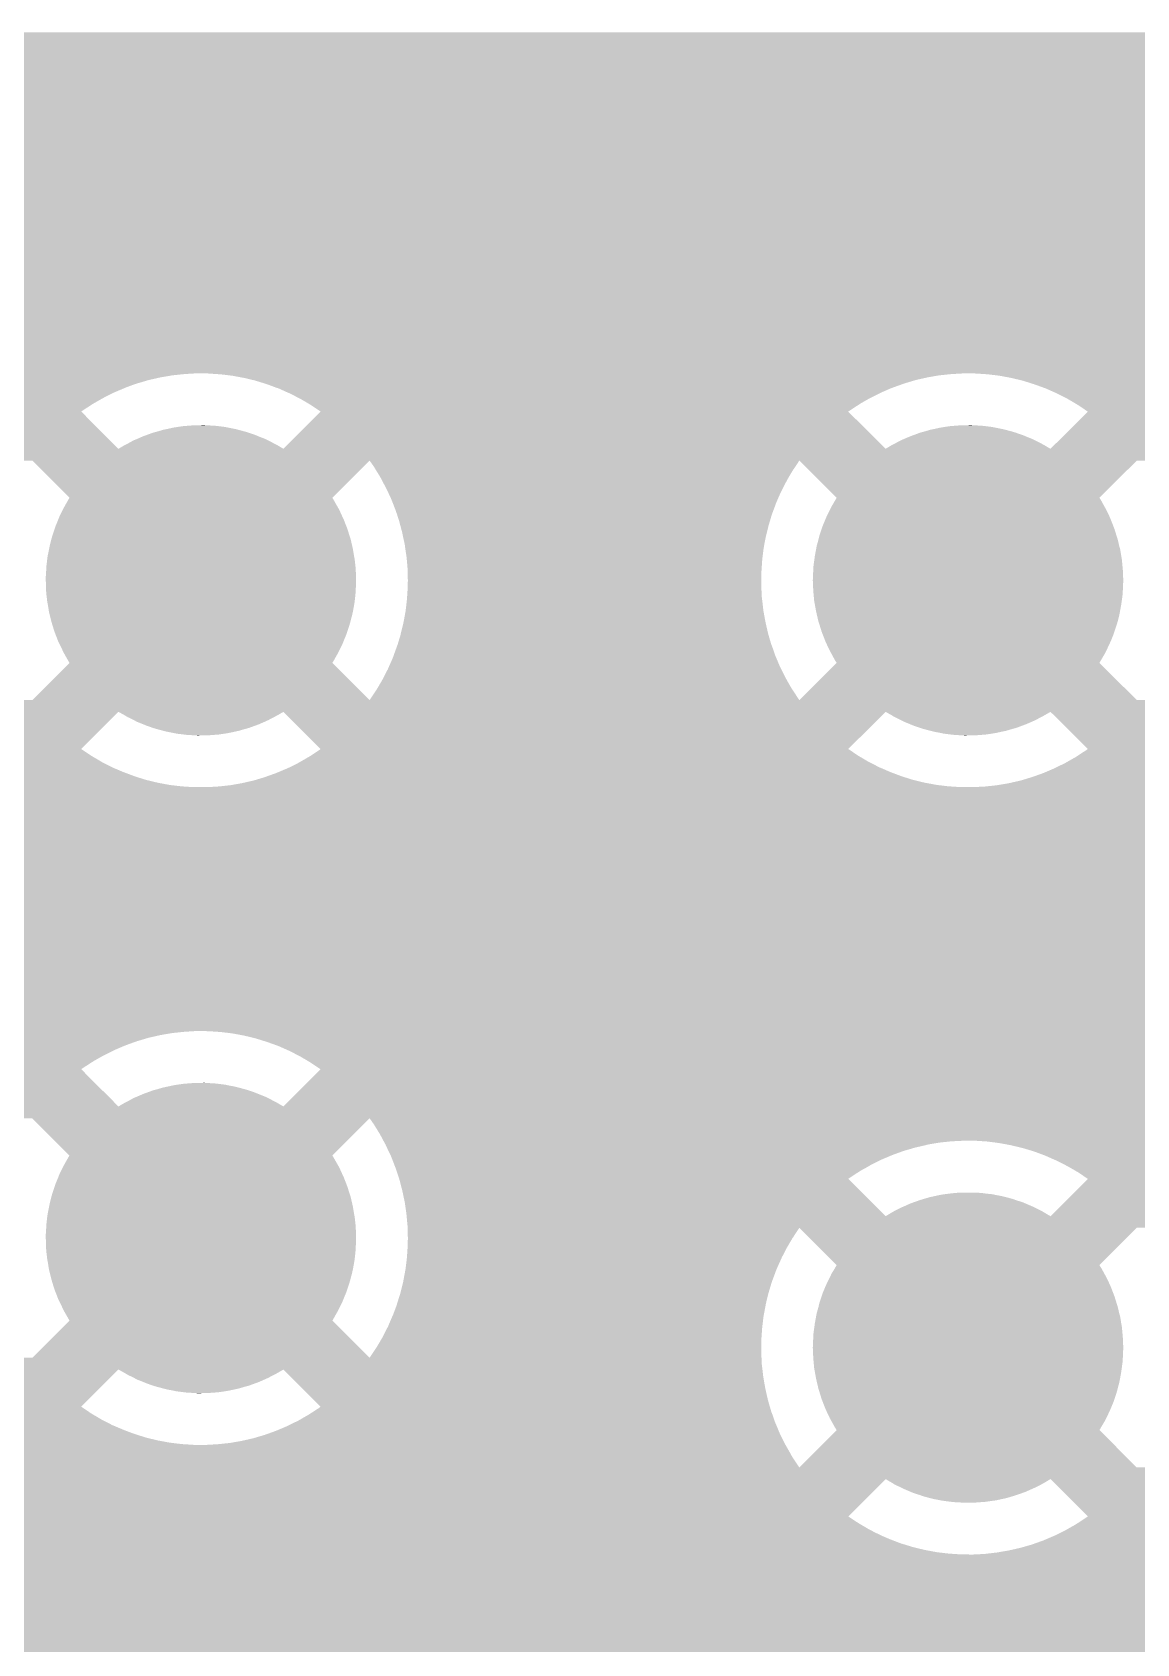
# Model space of a CAD drawing. Extents: x 295 to 953, y 10 to 290.
# Drawn here: x 544.45 to 551.49, y 125.51 to 135.78 of the extents above; entities that cross this region are included whole.
import ezdxf

# ---------------------------------------------------------------- set-up
doc = ezdxf.new("R2010")
doc.units = 0
doc.header["$LTSCALE"] = 5
doc.header["$MEASUREMENT"] = 0
doc.layers.add('PWR1', color=7, linetype='CONTINUOUS')

msp = doc.modelspace()

# ---------------------------------------------------------------- linework, layer by layer
at = {"layer": 'PWR1'}
for points in [[(525.353, 135.696), (525.548, 135.777), (560.113, 135.696), (559.918, 135.777)], [(525.272, 135.5), (525.352, 135.696), (560.195, 135.5), (560.113, 135.696)], [(525.272, 135.496), (525.272, 135.5), (560.197, 135.496), (560.195, 135.5)], [(525.272, 134.041), (525.272, 135.496), (560.197, 134.041), (560.197, 135.496)], [(538.455, 134.037), (538.322, 134.041), (560.197, 134.037), (560.197, 134.041)], [(538.587, 134.029), (538.455, 134.037), (560.197, 134.029), (560.197, 134.037)], [(538.72, 134.016), (538.587, 134.029), (560.197, 134.016), (560.197, 134.029)], [(538.852, 133.998), (538.72, 134.016), (560.197, 133.998), (560.197, 134.016)], [(538.983, 133.977), (538.852, 133.998), (560.197, 133.977), (560.197, 133.998)], [(539.113, 133.951), (538.983, 133.977), (560.197, 133.951), (560.197, 133.977)], [(539.243, 133.92), (539.113, 133.951), (560.197, 133.92), (560.197, 133.951)], [(539.371, 133.885), (539.243, 133.92), (560.197, 133.885), (560.197, 133.92)], [(539.498, 133.846), (539.371, 133.885), (560.197, 133.846), (560.197, 133.885)], [(539.624, 133.803), (539.498, 133.846), (560.197, 133.803), (560.197, 133.846)], [(539.748, 133.755), (539.624, 133.803), (560.197, 133.755), (560.197, 133.803)], [(539.871, 133.703), (539.748, 133.755), (560.197, 133.703), (560.197, 133.755)], [(539.992, 133.647), (539.871, 133.703), (560.197, 133.647), (560.197, 133.703)], [(540.08, 133.603), (539.992, 133.647), (560.197, 133.603), (560.197, 133.647)], [(540.088, 133.598), (540.08, 133.603), (545.421, 133.598), (545.497, 133.603)], [(545.574, 133.602), (545.497, 133.603), (550.378, 133.602), (550.387, 133.603)], [(545.63, 133.598), (545.574, 133.602), (550.31, 133.598), (550.378, 133.602)], [(550.464, 133.602), (550.387, 133.603), (560.197, 133.602), (560.197, 133.603)], [(550.54, 133.597), (550.464, 133.602), (560.197, 133.597), (560.197, 133.602)], [(540.105, 133.59), (540.088, 133.598), (545.344, 133.59), (545.421, 133.598)], [(540.11, 133.587), (540.105, 133.59), (545.329, 133.587), (545.344, 133.59)], [(540.129, 133.577), (540.11, 133.587), (545.269, 133.577), (545.329, 133.587)], [(540.161, 133.56), (540.129, 133.577), (545.194, 133.56), (545.269, 133.577)], [(540.2, 133.538), (540.161, 133.56), (545.12, 133.538), (545.194, 133.56)], [(540.227, 133.524), (540.2, 133.538), (545.079, 133.524), (545.12, 133.538)], [(540.246, 133.512), (540.227, 133.524), (545.048, 133.512), (545.079, 133.524)], [(540.297, 133.482), (540.246, 133.512), (544.977, 133.482), (545.048, 133.512)], [(545.651, 133.597), (545.63, 133.598), (550.298, 133.597), (550.31, 133.598)], [(545.709, 133.59), (545.651, 133.597), (550.234, 133.59), (550.298, 133.597)], [(545.727, 133.588), (545.709, 133.59), (550.221, 133.588), (550.234, 133.59)], [(545.785, 133.577), (545.727, 133.588), (550.158, 133.577), (550.221, 133.588)], [(545.803, 133.574), (545.785, 133.577), (550.145, 133.574), (550.158, 133.577)], [(545.861, 133.56), (545.803, 133.574), (550.083, 133.56), (550.145, 133.574)], [(545.877, 133.556), (545.861, 133.56), (550.07, 133.556), (550.083, 133.56)], [(545.935, 133.538), (545.877, 133.556), (550.01, 133.538), (550.07, 133.556)], [(545.951, 133.533), (545.935, 133.538), (549.996, 133.533), (550.01, 133.538)], [(546.007, 133.512), (545.951, 133.533), (549.938, 133.512), (549.996, 133.533)], [(546.023, 133.507), (546.007, 133.512), (549.924, 133.507), (549.938, 133.512)], [(546.078, 133.482), (546.023, 133.507), (549.867, 133.482), (549.924, 133.507)], [(550.617, 133.588), (550.54, 133.597), (560.197, 133.588), (560.197, 133.597)], [(550.692, 133.574), (550.617, 133.588), (560.197, 133.574), (560.197, 133.588)], [(550.767, 133.556), (550.692, 133.574), (560.197, 133.556), (560.197, 133.574)], [(550.84, 133.533), (550.767, 133.556), (560.197, 133.533), (560.197, 133.556)], [(550.912, 133.507), (550.84, 133.533), (560.197, 133.507), (560.197, 133.533)], [(550.982, 133.476), (550.912, 133.507), (560.197, 133.476), (560.197, 133.507)], [(540.342, 133.456), (540.297, 133.482), (544.924, 133.456), (544.977, 133.482)], [(540.353, 133.448), (540.342, 133.456), (544.909, 133.448), (544.924, 133.456)], [(540.413, 133.41), (540.353, 133.448), (544.842, 133.41), (544.909, 133.448)], [(540.454, 133.384), (540.413, 133.41), (544.802, 133.384), (544.842, 133.41)], [(546.093, 133.476), (546.078, 133.482), (549.854, 133.476), (549.867, 133.482)], [(546.147, 133.448), (546.093, 133.476), (549.798, 133.448), (549.854, 133.476)], [(546.161, 133.441), (546.147, 133.448), (549.785, 133.441), (549.798, 133.448)], [(546.214, 133.41), (546.161, 133.441), (549.731, 133.41), (549.785, 133.441)], [(546.227, 133.402), (546.214, 133.41), (549.719, 133.402), (549.731, 133.41)], [(546.278, 133.368), (546.227, 133.402), (549.667, 133.368), (549.719, 133.402)], [(551.051, 133.441), (550.982, 133.476), (560.197, 133.441), (560.197, 133.476)], [(551.117, 133.402), (551.051, 133.441), (560.197, 133.402), (560.197, 133.441)], [(551.181, 133.359), (551.117, 133.402), (560.197, 133.359), (560.197, 133.402)], [(540.376, 133.122), (540.563, 133.309), (545.002, 133.122), (544.815, 133.309)], [(540.477, 133.368), (540.454, 133.384), (544.777, 133.368), (544.802, 133.384)], [(540.49, 133.36), (540.477, 133.368), (544.765, 133.36), (544.777, 133.368)], [(540.563, 133.309), (540.49, 133.36), (544.815, 133.309), (544.765, 133.36)], [(546.054, 133.122), (546.291, 133.359), (549.892, 133.122), (549.654, 133.359)], [(546.291, 133.36), (546.278, 133.368), (549.654, 133.36), (549.667, 133.368)], [(546.291, 133.359), (546.291, 133.36), (549.654, 133.359), (549.654, 133.36)], [(550.943, 133.122), (551.181, 133.359), (560.197, 133.122), (560.197, 133.359)], [(545.121, 133.185), (545.16, 133.202), (545.937, 133.185), (545.894, 133.202)], [(545.16, 133.202), (545.182, 133.21), (545.894, 133.202), (545.875, 133.21)], [(545.182, 133.21), (545.223, 133.225), (545.875, 133.21), (545.832, 133.225)], [(545.223, 133.225), (545.246, 133.231), (545.832, 133.225), (545.812, 133.231)], [(545.246, 133.231), (545.287, 133.243), (545.812, 133.231), (545.767, 133.243)], [(545.287, 133.243), (545.311, 133.248), (545.767, 133.243), (545.748, 133.248)], [(545.311, 133.248), (545.352, 133.257), (545.748, 133.248), (545.702, 133.257)], [(545.352, 133.257), (545.377, 133.261), (545.702, 133.257), (545.683, 133.261)], [(545.377, 133.261), (545.418, 133.267), (545.683, 133.261), (545.635, 133.267)], [(545.418, 133.267), (545.446, 133.269), (545.635, 133.267), (545.617, 133.269)], [(545.446, 133.269), (545.484, 133.272), (545.617, 133.269), (545.564, 133.272)], [(545.484, 133.272), (545.55, 133.273), (545.564, 133.272), (545.55, 133.273)], [(550.01, 133.185), (550.05, 133.202), (550.826, 133.185), (550.784, 133.202)], [(550.05, 133.202), (550.072, 133.21), (550.784, 133.202), (550.765, 133.21)], [(550.072, 133.21), (550.112, 133.225), (550.765, 133.21), (550.721, 133.225)], [(550.112, 133.225), (550.135, 133.231), (550.721, 133.225), (550.702, 133.231)], [(550.135, 133.231), (550.176, 133.243), (550.702, 133.231), (550.657, 133.243)], [(550.176, 133.243), (550.2, 133.248), (550.657, 133.243), (550.637, 133.248)], [(550.2, 133.248), (550.241, 133.257), (550.637, 133.248), (550.591, 133.257)], [(550.241, 133.257), (550.266, 133.261), (550.591, 133.257), (550.572, 133.261)], [(550.266, 133.261), (550.307, 133.267), (550.572, 133.261), (550.524, 133.267)], [(550.307, 133.267), (550.335, 133.269), (550.524, 133.267), (550.506, 133.269)], [(550.335, 133.269), (550.373, 133.272), (550.506, 133.269), (550.453, 133.272)], [(550.373, 133.272), (550.44, 133.273), (550.453, 133.272), (550.44, 133.273)], [(540.302, 133.047), (540.376, 133.122), (560.197, 133.047), (560.197, 133.122)], [(545.002, 133.122), (545.041, 133.145), (546.054, 133.122), (546.015, 133.145)], [(545.041, 133.145), (545.061, 133.155), (546.015, 133.145), (545.996, 133.155)], [(545.061, 133.155), (545.099, 133.176), (545.996, 133.155), (545.956, 133.176)], [(545.099, 133.176), (545.121, 133.185), (545.956, 133.176), (545.937, 133.185)], [(549.892, 133.122), (549.93, 133.145), (550.943, 133.122), (550.904, 133.145)], [(549.93, 133.145), (549.95, 133.155), (550.904, 133.145), (550.886, 133.155)], [(549.95, 133.155), (549.989, 133.176), (550.886, 133.155), (550.845, 133.176)], [(549.989, 133.176), (550.01, 133.185), (550.845, 133.176), (550.826, 133.185)], [(544.69, 132.81), (544.453, 133.047), (546.366, 132.81), (546.603, 133.047)], [(546.63, 133.009), (546.603, 133.047), (549.317, 133.009), (549.342, 133.047)], [(546.645, 132.984), (546.63, 133.009), (549.3, 132.984), (549.317, 133.009)], [(549.58, 132.81), (549.342, 133.047), (551.255, 132.81), (551.493, 133.047)], [(546.67, 132.944), (546.645, 132.984), (549.276, 132.944), (549.3, 132.984)], [(546.684, 132.917), (546.67, 132.944), (549.261, 132.917), (549.276, 132.944)], [(546.706, 132.876), (546.684, 132.917), (549.24, 132.876), (549.261, 132.917)], [(544.657, 132.752), (544.679, 132.791), (546.399, 132.752), (546.377, 132.791)], [(544.679, 132.791), (544.69, 132.81), (546.377, 132.791), (546.366, 132.81)], [(546.719, 132.849), (546.706, 132.876), (549.226, 132.849), (549.24, 132.876)], [(546.739, 132.807), (546.719, 132.849), (549.207, 132.807), (549.226, 132.849)], [(546.75, 132.779), (546.739, 132.807), (549.195, 132.779), (549.207, 132.807)], [(549.546, 132.752), (549.569, 132.791), (551.288, 132.752), (551.267, 132.791)], [(549.569, 132.791), (549.58, 132.81), (551.267, 132.791), (551.255, 132.81)], [(544.619, 132.672), (544.627, 132.693), (546.438, 132.672), (546.428, 132.693)], [(544.627, 132.693), (544.647, 132.733), (546.428, 132.693), (546.41, 132.733)], [(544.647, 132.733), (544.657, 132.752), (546.41, 132.733), (546.399, 132.752)], [(546.767, 132.735), (546.75, 132.779), (549.179, 132.735), (549.195, 132.779)], [(546.777, 132.707), (546.767, 132.735), (549.168, 132.707), (549.179, 132.735)], [(546.791, 132.663), (546.777, 132.707), (549.155, 132.663), (549.168, 132.707)], [(549.508, 132.672), (549.517, 132.693), (551.327, 132.672), (551.318, 132.693)], [(549.517, 132.693), (549.537, 132.733), (551.318, 132.693), (551.299, 132.733)], [(549.537, 132.733), (549.546, 132.752), (551.299, 132.733), (551.288, 132.752)], [(544.581, 132.568), (544.595, 132.61), (546.475, 132.568), (546.462, 132.61)], [(544.595, 132.61), (544.602, 132.631), (546.462, 132.61), (546.454, 132.631)], [(544.602, 132.631), (544.619, 132.672), (546.454, 132.631), (546.438, 132.672)], [(546.799, 132.633), (546.791, 132.663), (549.146, 132.633), (549.155, 132.663)], [(546.811, 132.588), (546.799, 132.633), (549.135, 132.588), (549.146, 132.633)], [(546.817, 132.559), (546.811, 132.588), (549.128, 132.559), (549.135, 132.588)], [(549.47, 132.568), (549.484, 132.61), (551.364, 132.568), (551.351, 132.61)], [(549.484, 132.61), (549.491, 132.631), (551.351, 132.61), (551.343, 132.631)], [(549.491, 132.631), (549.508, 132.672), (551.343, 132.631), (551.327, 132.672)], [(544.551, 132.439), (544.56, 132.482), (546.504, 132.439), (546.497, 132.482)], [(544.56, 132.482), (544.564, 132.504), (546.497, 132.482), (546.492, 132.504)], [(544.564, 132.504), (544.575, 132.547), (546.492, 132.504), (546.482, 132.547)], [(544.575, 132.547), (544.581, 132.568), (546.482, 132.547), (546.475, 132.568)], [(546.827, 132.513), (546.817, 132.559), (549.119, 132.513), (549.128, 132.559)], [(546.831, 132.483), (546.827, 132.513), (549.114, 132.483), (549.119, 132.513)], [(546.838, 132.437), (546.831, 132.483), (549.108, 132.437), (549.114, 132.483)], [(549.441, 132.439), (549.449, 132.482), (551.394, 132.439), (551.387, 132.482)], [(549.449, 132.482), (549.453, 132.504), (551.387, 132.482), (551.381, 132.504)], [(549.453, 132.504), (549.465, 132.547), (551.381, 132.504), (551.371, 132.547)], [(549.465, 132.547), (549.47, 132.568), (551.371, 132.547), (551.364, 132.568)], [(544.542, 132.351), (544.543, 132.373), (546.515, 132.351), (546.513, 132.373)], [(544.543, 132.373), (544.548, 132.417), (546.513, 132.373), (546.508, 132.417)], [(544.548, 132.417), (544.551, 132.439), (546.508, 132.417), (546.504, 132.439)], [(546.841, 132.407), (546.838, 132.437), (549.105, 132.407), (549.108, 132.437)], [(546.845, 132.361), (546.841, 132.407), (549.102, 132.361), (549.105, 132.407)], [(549.431, 132.351), (549.432, 132.373), (551.404, 132.351), (551.402, 132.373)], [(549.432, 132.373), (549.438, 132.417), (551.402, 132.373), (551.398, 132.417)], [(549.438, 132.417), (549.441, 132.439), (551.398, 132.417), (551.394, 132.439)], [(544.539, 132.306), (544.542, 132.351), (546.516, 132.306), (546.515, 132.351)], [(544.539, 132.284), (544.539, 132.306), (546.517, 132.284), (546.516, 132.306)], [(544.54, 132.262), (544.539, 132.284), (546.517, 132.262), (546.517, 132.284)], [(546.845, 132.33), (546.845, 132.361), (549.1, 132.33), (549.102, 132.361)], [(546.847, 132.284), (546.845, 132.33), (549.099, 132.284), (549.1, 132.33)], [(546.846, 132.253), (546.847, 132.284), (549.099, 132.253), (549.099, 132.284)], [(549.428, 132.284), (549.429, 132.306), (551.407, 132.284), (551.406, 132.306)], [(549.429, 132.262), (549.428, 132.284), (551.406, 132.262), (551.407, 132.284)], [(549.429, 132.306), (549.431, 132.351), (551.406, 132.306), (551.404, 132.351)], [(544.541, 132.218), (544.54, 132.262), (546.514, 132.218), (546.517, 132.262)], [(544.543, 132.195), (544.541, 132.218), (546.513, 132.195), (546.514, 132.218)], [(544.548, 132.151), (544.543, 132.195), (546.508, 132.151), (546.513, 132.195)], [(546.841, 132.161), (546.842, 132.177), (549.105, 132.161), (549.103, 132.177)], [(546.842, 132.177), (546.846, 132.238), (549.103, 132.177), (549.1, 132.238)], [(546.846, 132.238), (546.846, 132.253), (549.1, 132.238), (549.099, 132.253)], [(549.431, 132.218), (549.429, 132.262), (551.404, 132.218), (551.406, 132.262)], [(549.433, 132.195), (549.431, 132.218), (551.403, 132.195), (551.404, 132.218)], [(549.437, 132.151), (549.433, 132.195), (551.397, 132.151), (551.403, 132.195)], [(544.552, 132.13), (544.548, 132.151), (546.505, 132.13), (546.508, 132.151)], [(544.559, 132.086), (544.552, 132.13), (546.497, 132.086), (546.505, 132.13)], [(544.564, 132.064), (544.559, 132.086), (546.492, 132.064), (546.497, 132.086)], [(544.575, 132.021), (544.564, 132.064), (546.481, 132.021), (546.492, 132.064)], [(546.821, 132.025), (546.832, 132.085), (549.125, 132.025), (549.114, 132.085)], [(546.832, 132.085), (546.834, 132.101), (549.114, 132.085), (549.112, 132.101)], [(546.834, 132.101), (546.841, 132.161), (549.112, 132.101), (549.105, 132.161)], [(549.441, 132.13), (549.437, 132.151), (551.394, 132.13), (551.397, 132.151)], [(549.449, 132.086), (549.441, 132.13), (551.386, 132.086), (551.394, 132.13)], [(549.454, 132.064), (549.449, 132.086), (551.382, 132.064), (551.386, 132.086)], [(549.464, 132.021), (549.454, 132.064), (551.371, 132.021), (551.382, 132.064)], [(544.581, 132), (544.575, 132.021), (546.475, 132), (546.481, 132.021)], [(544.594, 131.958), (544.581, 132), (546.461, 131.958), (546.475, 132)], [(546.803, 131.95), (546.818, 132.01), (549.142, 131.95), (549.128, 132.01)], [(546.818, 132.01), (546.821, 132.025), (549.128, 132.01), (549.125, 132.025)], [(549.471, 132), (549.464, 132.021), (551.365, 132), (551.371, 132.021)], [(549.484, 131.958), (549.471, 132), (551.351, 131.958), (551.365, 132)], [(544.602, 131.937), (544.594, 131.958), (546.454, 131.937), (546.461, 131.958)], [(544.618, 131.896), (544.602, 131.937), (546.437, 131.896), (546.454, 131.937)], [(544.628, 131.876), (544.618, 131.896), (546.429, 131.876), (546.437, 131.896)], [(544.647, 131.836), (544.628, 131.876), (546.409, 131.836), (546.429, 131.876)], [(546.756, 131.804), (546.777, 131.862), (549.189, 131.804), (549.169, 131.862)], [(546.777, 131.862), (546.782, 131.876), (549.169, 131.862), (549.163, 131.876)], [(546.782, 131.876), (546.8, 131.935), (549.163, 131.876), (549.146, 131.935)], [(546.8, 131.935), (546.803, 131.95), (549.146, 131.935), (549.142, 131.95)], [(549.492, 131.937), (549.484, 131.958), (551.344, 131.937), (551.351, 131.958)], [(549.508, 131.896), (549.492, 131.937), (551.327, 131.896), (551.344, 131.937)], [(549.517, 131.876), (549.508, 131.896), (551.318, 131.876), (551.327, 131.896)], [(549.536, 131.836), (549.517, 131.876), (551.299, 131.836), (551.318, 131.876)], [(544.453, 131.521), (544.69, 131.758), (546.603, 131.521), (546.366, 131.758)], [(544.657, 131.816), (544.647, 131.836), (546.399, 131.816), (546.409, 131.836)], [(544.679, 131.777), (544.657, 131.816), (546.377, 131.777), (546.399, 131.816)], [(544.69, 131.758), (544.679, 131.777), (546.366, 131.758), (546.377, 131.777)], [(546.726, 131.733), (546.751, 131.79), (549.219, 131.733), (549.195, 131.79)], [(546.751, 131.79), (546.756, 131.804), (549.195, 131.79), (549.189, 131.804)], [(549.342, 131.521), (549.58, 131.758), (551.493, 131.521), (551.255, 131.758)], [(549.547, 131.816), (549.536, 131.836), (551.289, 131.816), (551.299, 131.836)], [(549.568, 131.777), (549.547, 131.816), (551.266, 131.777), (551.289, 131.816)], [(549.58, 131.758), (549.568, 131.777), (551.255, 131.758), (551.266, 131.777)], [(546.654, 131.598), (546.685, 131.651), (549.291, 131.598), (549.261, 131.651)], [(546.685, 131.651), (546.692, 131.665), (549.261, 131.651), (549.253, 131.665)], [(546.692, 131.665), (546.72, 131.719), (549.253, 131.665), (549.226, 131.719)], [(546.72, 131.719), (546.726, 131.733), (549.226, 131.719), (549.219, 131.733)], [(546.612, 131.534), (546.646, 131.585), (549.333, 131.534), (549.3, 131.585)], [(546.646, 131.585), (546.654, 131.598), (549.3, 131.585), (549.291, 131.598)], [(541.961, 131.513), (541.958, 131.521), (560.197, 131.513), (560.197, 131.521)], [(541.985, 131.446), (541.961, 131.513), (560.197, 131.446), (560.197, 131.513)], [(542.007, 131.388), (541.985, 131.446), (544.944, 131.388), (545.002, 131.446)], [(545.042, 131.424), (545.002, 131.446), (546.016, 131.424), (546.054, 131.446)], [(546.291, 131.209), (546.054, 131.446), (549.654, 131.209), (549.892, 131.446)], [(546.603, 131.521), (546.612, 131.534), (549.342, 131.521), (549.333, 131.534)], [(549.931, 131.424), (549.892, 131.446), (550.905, 131.424), (550.943, 131.446)], [(551.181, 131.209), (550.943, 131.446), (560.197, 131.209), (560.197, 131.446)], [(542.049, 131.262), (542.007, 131.388), (544.818, 131.262), (544.944, 131.388)], [(545.06, 131.413), (545.042, 131.424), (545.995, 131.413), (546.016, 131.424)], [(545.101, 131.393), (545.06, 131.413), (545.957, 131.393), (545.995, 131.413)], [(545.119, 131.383), (545.101, 131.393), (545.935, 131.383), (545.957, 131.393)], [(545.162, 131.366), (545.119, 131.383), (545.896, 131.366), (545.935, 131.383)], [(545.181, 131.358), (545.162, 131.366), (545.874, 131.358), (545.896, 131.366)], [(545.224, 131.343), (545.181, 131.358), (545.833, 131.343), (545.874, 131.358)], [(545.244, 131.337), (545.224, 131.343), (545.81, 131.337), (545.833, 131.343)], [(549.949, 131.413), (549.931, 131.424), (550.885, 131.413), (550.905, 131.424)], [(549.99, 131.393), (549.949, 131.413), (550.846, 131.393), (550.885, 131.413)], [(550.009, 131.383), (549.99, 131.393), (550.825, 131.383), (550.846, 131.393)], [(550.051, 131.366), (550.009, 131.383), (550.785, 131.366), (550.825, 131.383)], [(550.07, 131.358), (550.051, 131.366), (550.763, 131.358), (550.785, 131.366)], [(550.114, 131.343), (550.07, 131.358), (550.723, 131.343), (550.763, 131.358)], [(550.133, 131.337), (550.114, 131.343), (550.7, 131.337), (550.723, 131.343)], [(542.064, 131.209), (542.049, 131.262), (544.765, 131.209), (544.818, 131.262)], [(545.289, 131.325), (545.244, 131.337), (545.769, 131.325), (545.81, 131.337)], [(545.308, 131.32), (545.289, 131.325), (545.746, 131.32), (545.769, 131.325)], [(545.354, 131.311), (545.308, 131.32), (545.704, 131.311), (545.746, 131.32)], [(545.373, 131.307), (545.354, 131.311), (545.679, 131.307), (545.704, 131.311)], [(545.422, 131.301), (545.373, 131.307), (545.639, 131.301), (545.679, 131.307)], [(545.439, 131.299), (545.422, 131.301), (545.61, 131.299), (545.639, 131.301)], [(545.493, 131.296), (545.439, 131.299), (545.572, 131.296), (545.61, 131.299)], [(545.506, 131.295), (545.493, 131.296), (545.506, 131.295), (545.572, 131.296)], [(550.178, 131.325), (550.133, 131.337), (550.659, 131.325), (550.7, 131.337)], [(550.198, 131.32), (550.178, 131.325), (550.635, 131.32), (550.659, 131.325)], [(550.244, 131.311), (550.198, 131.32), (550.594, 131.311), (550.635, 131.32)], [(550.263, 131.307), (550.244, 131.311), (550.569, 131.307), (550.594, 131.311)], [(550.311, 131.301), (550.263, 131.307), (550.528, 131.301), (550.569, 131.307)], [(550.329, 131.299), (550.311, 131.301), (550.5, 131.299), (550.528, 131.301)], [(550.382, 131.296), (550.329, 131.299), (550.462, 131.296), (550.5, 131.299)], [(550.395, 131.295), (550.382, 131.296), (550.395, 131.295), (550.462, 131.296)], [(542.077, 131.166), (542.064, 131.209), (544.829, 131.166), (544.765, 131.209)], [(542.086, 131.134), (542.077, 131.166), (544.884, 131.134), (544.829, 131.166)], [(546.16, 131.127), (546.214, 131.158), (549.784, 131.127), (549.732, 131.158)], [(546.214, 131.158), (546.227, 131.166), (549.732, 131.158), (549.718, 131.166)], [(546.227, 131.166), (546.279, 131.2), (549.718, 131.166), (549.668, 131.2)], [(546.279, 131.2), (546.291, 131.209), (549.668, 131.2), (549.654, 131.209)], [(551.037, 131.12), (551.104, 131.158), (560.197, 131.12), (560.197, 131.158)], [(551.104, 131.158), (551.168, 131.2), (560.197, 131.158), (560.197, 131.2)], [(551.168, 131.2), (551.181, 131.209), (560.197, 131.2), (560.197, 131.209)], [(542.088, 131.127), (542.086, 131.134), (544.895, 131.127), (544.884, 131.134)], [(542.097, 131.092), (542.088, 131.127), (544.963, 131.092), (544.895, 131.127)], [(542.105, 131.062), (542.097, 131.092), (545.034, 131.062), (544.963, 131.092)], [(542.112, 131.035), (542.105, 131.062), (545.106, 131.035), (545.034, 131.062)], [(542.117, 131.012), (542.112, 131.035), (545.179, 131.012), (545.106, 131.035)], [(545.936, 131.03), (545.949, 131.035), (550.011, 131.03), (549.995, 131.035)], [(545.949, 131.035), (546.008, 131.056), (549.995, 131.035), (549.939, 131.056)], [(546.008, 131.056), (546.022, 131.062), (549.939, 131.056), (549.923, 131.062)], [(546.022, 131.062), (546.079, 131.086), (549.923, 131.062), (549.868, 131.086)], [(546.079, 131.086), (546.092, 131.092), (549.868, 131.086), (549.853, 131.092)], [(546.092, 131.092), (546.148, 131.12), (549.853, 131.092), (549.799, 131.12)], [(546.148, 131.12), (546.16, 131.127), (549.799, 131.12), (549.784, 131.127)], [(550.825, 131.03), (550.898, 131.056), (560.197, 131.03), (560.197, 131.056)], [(550.898, 131.056), (550.968, 131.086), (560.197, 131.056), (560.197, 131.086)], [(550.968, 131.086), (551.037, 131.12), (560.197, 131.086), (560.197, 131.12)], [(542.119, 131.005), (542.117, 131.012), (545.209, 131.005), (545.179, 131.012)], [(542.122, 130.994), (542.119, 131.005), (545.254, 130.994), (545.209, 131.005)], [(542.125, 130.98), (542.122, 130.994), (545.329, 130.98), (545.254, 130.994)], [(542.127, 130.971), (542.125, 130.98), (545.405, 130.971), (545.329, 130.98)], [(542.128, 130.966), (542.127, 130.971), (545.482, 130.966), (545.405, 130.971)], [(542.148, 130.875), (542.128, 130.966), (560.197, 130.875), (560.197, 130.966)], [(542.128, 130.966), (542.128, 130.966), (545.559, 130.966), (545.482, 130.966)], [(545.559, 130.966), (545.567, 130.966), (550.448, 130.966), (550.371, 130.966)], [(545.567, 130.966), (545.635, 130.97), (550.371, 130.966), (550.316, 130.97)], [(545.635, 130.97), (545.648, 130.971), (550.316, 130.97), (550.295, 130.971)], [(545.648, 130.971), (545.712, 130.978), (550.295, 130.971), (550.237, 130.978)], [(545.712, 130.978), (545.725, 130.98), (550.237, 130.978), (550.219, 130.98)], [(545.725, 130.98), (545.787, 130.991), (550.219, 130.98), (550.16, 130.991)], [(545.787, 130.991), (545.801, 130.994), (550.16, 130.991), (550.143, 130.994)], [(545.801, 130.994), (545.862, 131.008), (550.143, 130.994), (550.085, 131.008)], [(545.862, 131.008), (545.876, 131.012), (550.085, 131.008), (550.068, 131.012)], [(545.876, 131.012), (545.936, 131.03), (550.068, 131.012), (550.011, 131.03)], [(550.448, 130.966), (550.525, 130.97), (560.197, 130.966), (560.197, 130.97)], [(550.525, 130.97), (550.601, 130.978), (560.197, 130.97), (560.197, 130.978)], [(550.601, 130.978), (550.677, 130.991), (560.197, 130.978), (560.197, 130.991)], [(550.677, 130.991), (550.752, 131.008), (560.197, 130.991), (560.197, 131.008)], [(550.752, 131.008), (550.825, 131.03), (560.197, 131.008), (560.197, 131.03)], [(542.173, 130.744), (542.148, 130.875), (560.197, 130.744), (560.197, 130.875)], [(542.193, 130.613), (542.173, 130.744), (560.197, 130.613), (560.197, 130.744)], [(542.208, 130.481), (542.193, 130.613), (560.197, 130.481), (560.197, 130.613)], [(542.219, 130.348), (542.208, 130.481), (560.197, 130.348), (560.197, 130.481)], [(542.226, 130.215), (542.219, 130.348), (560.197, 130.215), (560.197, 130.348)], [(542.228, 130.082), (542.226, 130.215), (560.197, 130.082), (560.197, 130.215)], [(542.224, 129.897), (542.228, 130.03), (560.197, 129.897), (560.197, 130.03)], [(542.228, 130.03), (542.228, 130.082), (560.197, 130.03), (560.197, 130.082)], [(542.216, 129.764), (542.224, 129.897), (560.197, 129.764), (560.197, 129.897)], [(542.203, 129.632), (542.216, 129.764), (560.197, 129.632), (560.197, 129.764)], [(542.185, 129.5), (542.203, 129.632), (560.197, 129.5), (560.197, 129.632)], [(542.171, 129.412), (542.185, 129.5), (560.197, 129.412), (560.197, 129.5)], [(542.166, 129.386), (542.169, 129.399), (545.269, 129.386), (545.344, 129.399)], [(542.169, 129.399), (542.17, 129.407), (545.344, 129.399), (545.421, 129.407)], [(542.17, 129.407), (542.171, 129.412), (545.421, 129.407), (545.497, 129.412)], [(545.574, 129.411), (545.497, 129.412), (560.197, 129.411), (560.197, 129.412)], [(545.651, 129.406), (545.574, 129.411), (560.197, 129.406), (560.197, 129.411)], [(545.727, 129.397), (545.651, 129.406), (560.197, 129.397), (560.197, 129.406)], [(545.803, 129.383), (545.727, 129.397), (560.197, 129.383), (560.197, 129.397)], [(542.141, 129.257), (542.148, 129.291), (544.909, 129.257), (544.977, 129.291)], [(542.148, 129.291), (542.154, 129.321), (544.977, 129.291), (545.048, 129.321)], [(542.154, 129.321), (542.159, 129.347), (545.048, 129.321), (545.12, 129.347)], [(542.159, 129.347), (542.163, 129.369), (545.12, 129.347), (545.194, 129.369)], [(542.163, 129.369), (542.166, 129.386), (545.194, 129.369), (545.269, 129.386)], [(545.877, 129.365), (545.803, 129.383), (560.197, 129.365), (560.197, 129.383)], [(545.951, 129.342), (545.877, 129.365), (560.197, 129.342), (560.197, 129.365)], [(546.023, 129.316), (545.951, 129.342), (560.197, 129.316), (560.197, 129.342)], [(546.093, 129.285), (546.023, 129.316), (560.197, 129.285), (560.197, 129.316)], [(542.123, 129.177), (542.133, 129.219), (544.777, 129.177), (544.842, 129.219)], [(542.133, 129.219), (542.137, 129.238), (544.842, 129.219), (544.875, 129.238)], [(542.137, 129.238), (542.141, 129.257), (544.875, 129.238), (544.909, 129.257)], [(546.161, 129.25), (546.093, 129.285), (560.197, 129.25), (560.197, 129.285)], [(546.227, 129.211), (546.161, 129.25), (560.197, 129.211), (560.197, 129.25)], [(546.291, 129.168), (546.227, 129.211), (560.197, 129.168), (560.197, 129.211)], [(542.072, 128.981), (542.107, 129.109), (544.953, 128.981), (544.824, 129.109)], [(542.107, 129.109), (542.121, 129.169), (544.824, 129.109), (544.765, 129.169)], [(542.121, 129.169), (542.123, 129.177), (544.765, 129.169), (544.777, 129.177)], [(546.054, 128.931), (546.291, 129.168), (560.197, 128.931), (560.197, 129.168)], [(542.057, 128.931), (542.072, 128.981), (545.002, 128.931), (544.953, 128.981)], [(545.061, 128.964), (545.099, 128.985), (545.996, 128.964), (545.956, 128.985)], [(545.099, 128.985), (545.121, 128.994), (545.956, 128.985), (545.937, 128.994)], [(545.121, 128.994), (545.16, 129.011), (545.937, 128.994), (545.894, 129.011)], [(545.16, 129.011), (545.182, 129.019), (545.894, 129.011), (545.875, 129.019)], [(545.182, 129.019), (545.223, 129.034), (545.875, 129.019), (545.832, 129.034)], [(545.223, 129.034), (545.246, 129.04), (545.832, 129.034), (545.812, 129.04)], [(545.246, 129.04), (545.287, 129.052), (545.812, 129.04), (545.767, 129.052)], [(545.287, 129.052), (545.311, 129.057), (545.767, 129.052), (545.748, 129.057)], [(545.311, 129.057), (545.352, 129.066), (545.748, 129.057), (545.702, 129.066)], [(545.352, 129.066), (545.377, 129.07), (545.702, 129.066), (545.683, 129.07)], [(545.377, 129.07), (545.418, 129.076), (545.683, 129.07), (545.635, 129.076)], [(545.418, 129.076), (545.446, 129.078), (545.635, 129.076), (545.617, 129.078)], [(545.446, 129.078), (545.484, 129.081), (545.617, 129.078), (545.564, 129.081)], [(545.484, 129.081), (545.55, 129.082), (545.564, 129.081), (545.55, 129.082)], [(542.034, 128.856), (542.057, 128.931), (560.197, 128.856), (560.197, 128.931)], [(545.002, 128.931), (545.041, 128.954), (546.054, 128.931), (546.015, 128.954)], [(545.041, 128.954), (545.061, 128.964), (546.015, 128.954), (545.996, 128.964)], [(544.69, 128.619), (544.453, 128.856), (546.366, 128.619), (546.603, 128.856)], [(546.63, 128.818), (546.603, 128.856), (560.197, 128.818), (560.197, 128.856)], [(546.67, 128.753), (546.63, 128.818), (560.197, 128.753), (560.197, 128.818)], [(546.691, 128.713), (546.67, 128.753), (560.197, 128.713), (560.197, 128.753)], [(546.694, 128.709), (546.691, 128.713), (550.31, 128.709), (550.387, 128.713)], [(546.698, 128.701), (546.694, 128.709), (550.234, 128.701), (550.31, 128.709)], [(546.705, 128.688), (546.698, 128.701), (550.158, 128.688), (550.234, 128.701)], [(546.706, 128.685), (546.705, 128.688), (550.149, 128.685), (550.158, 128.688)], [(546.713, 128.67), (546.706, 128.685), (550.083, 128.67), (550.149, 128.685)], [(550.54, 128.708), (550.464, 128.713), (560.197, 128.708), (560.197, 128.713)], [(550.617, 128.698), (550.54, 128.708), (560.197, 128.698), (560.197, 128.708)], [(550.692, 128.684), (550.617, 128.698), (560.197, 128.684), (560.197, 128.698)], [(550.767, 128.666), (550.692, 128.684), (560.197, 128.666), (560.197, 128.684)], [(544.657, 128.561), (544.679, 128.6), (546.399, 128.561), (546.377, 128.6)], [(544.679, 128.6), (544.69, 128.619), (546.377, 128.6), (546.366, 128.619)], [(546.723, 128.649), (546.713, 128.67), (550.01, 128.649), (550.083, 128.67)], [(546.736, 128.623), (546.723, 128.649), (549.938, 128.623), (550.01, 128.649)], [(546.739, 128.616), (546.736, 128.623), (549.921, 128.616), (549.938, 128.623)], [(546.748, 128.593), (546.739, 128.616), (549.867, 128.593), (549.921, 128.616)], [(546.761, 128.559), (546.748, 128.593), (549.798, 128.559), (549.867, 128.593)], [(550.84, 128.644), (550.767, 128.666), (560.197, 128.644), (560.197, 128.666)], [(550.912, 128.617), (550.84, 128.644), (560.197, 128.617), (560.197, 128.644)], [(550.982, 128.586), (550.912, 128.617), (560.197, 128.586), (560.197, 128.617)], [(551.051, 128.551), (550.982, 128.586), (560.197, 128.551), (560.197, 128.586)], [(544.602, 128.44), (544.619, 128.481), (546.454, 128.44), (546.438, 128.481)], [(544.619, 128.481), (544.627, 128.502), (546.438, 128.481), (546.428, 128.502)], [(544.627, 128.502), (544.647, 128.542), (546.428, 128.502), (546.41, 128.542)], [(544.647, 128.542), (544.657, 128.561), (546.41, 128.542), (546.399, 128.561)], [(546.767, 128.544), (546.761, 128.559), (549.773, 128.544), (549.798, 128.559)], [(546.775, 128.521), (546.767, 128.544), (549.731, 128.521), (549.773, 128.544)], [(546.789, 128.479), (546.775, 128.521), (549.667, 128.479), (549.731, 128.521)], [(546.791, 128.472), (546.789, 128.479), (549.657, 128.472), (549.667, 128.479)], [(546.792, 128.47), (546.791, 128.472), (549.654, 128.47), (549.657, 128.472)], [(546.811, 128.397), (546.792, 128.47), (549.727, 128.397), (549.654, 128.47)], [(550.943, 128.232), (551.181, 128.47), (560.197, 128.232), (560.197, 128.47)], [(551.117, 128.513), (551.051, 128.551), (560.197, 128.513), (560.197, 128.551)], [(551.181, 128.47), (551.117, 128.513), (560.197, 128.47), (560.197, 128.513)], [(544.575, 128.356), (544.581, 128.377), (546.482, 128.356), (546.475, 128.377)], [(544.581, 128.377), (544.595, 128.419), (546.475, 128.377), (546.462, 128.419)], [(544.595, 128.419), (544.602, 128.44), (546.462, 128.419), (546.454, 128.44)], [(546.827, 128.322), (546.811, 128.397), (549.802, 128.322), (549.727, 128.397)], [(550.2, 128.359), (550.241, 128.368), (550.637, 128.359), (550.591, 128.368)], [(550.241, 128.368), (550.266, 128.372), (550.591, 128.368), (550.572, 128.372)], [(550.266, 128.372), (550.307, 128.377), (550.572, 128.372), (550.524, 128.377)], [(550.307, 128.377), (550.335, 128.38), (550.524, 128.377), (550.506, 128.38)], [(550.335, 128.38), (550.373, 128.383), (550.506, 128.38), (550.453, 128.383)], [(550.373, 128.383), (550.44, 128.383), (550.453, 128.383), (550.44, 128.383)], [(544.551, 128.248), (544.56, 128.291), (546.504, 128.248), (546.497, 128.291)], [(544.56, 128.291), (544.564, 128.313), (546.497, 128.291), (546.492, 128.313)], [(544.564, 128.313), (544.575, 128.356), (546.492, 128.313), (546.482, 128.356)], [(546.838, 128.246), (546.827, 128.322), (549.878, 128.246), (549.802, 128.322)], [(549.93, 128.255), (549.95, 128.266), (550.904, 128.255), (550.886, 128.266)], [(549.95, 128.266), (549.989, 128.286), (550.886, 128.266), (550.845, 128.286)], [(549.989, 128.286), (550.01, 128.295), (550.845, 128.286), (550.826, 128.295)], [(550.01, 128.295), (550.05, 128.313), (550.826, 128.295), (550.784, 128.313)], [(550.05, 128.313), (550.072, 128.321), (550.784, 128.313), (550.765, 128.321)], [(550.072, 128.321), (550.112, 128.335), (550.765, 128.321), (550.721, 128.335)], [(550.112, 128.335), (550.135, 128.342), (550.721, 128.335), (550.702, 128.342)], [(550.135, 128.342), (550.176, 128.354), (550.702, 128.342), (550.657, 128.354)], [(550.176, 128.354), (550.2, 128.359), (550.657, 128.354), (550.637, 128.359)], [(544.539, 128.115), (544.542, 128.16), (546.516, 128.115), (546.515, 128.16)], [(544.542, 128.16), (544.543, 128.182), (546.515, 128.16), (546.513, 128.182)], [(544.543, 128.182), (544.548, 128.226), (546.513, 128.182), (546.508, 128.226)], [(544.548, 128.226), (544.551, 128.248), (546.508, 128.226), (546.504, 128.248)], [(546.839, 128.232), (546.838, 128.246), (549.892, 128.232), (549.878, 128.246)], [(546.845, 128.17), (546.839, 128.232), (560.197, 128.17), (560.197, 128.232)], [(546.845, 128.158), (546.845, 128.17), (560.197, 128.158), (560.197, 128.17)], [(549.892, 128.232), (549.93, 128.255), (550.943, 128.232), (550.904, 128.255)], [(544.539, 128.093), (544.539, 128.115), (546.517, 128.093), (546.516, 128.115)], [(544.54, 128.071), (544.539, 128.093), (546.517, 128.071), (546.517, 128.093)], [(544.541, 128.027), (544.54, 128.071), (546.514, 128.027), (546.517, 128.071)], [(546.847, 128.094), (546.845, 128.158), (549.3, 128.094), (549.342, 128.158)], [(546.846, 128.047), (546.847, 128.093), (549.272, 128.047), (549.299, 128.093)], [(546.847, 128.093), (546.847, 128.094), (549.299, 128.093), (549.3, 128.094)], [(549.58, 127.92), (549.342, 128.158), (551.255, 127.92), (551.493, 128.158)], [(544.543, 128.004), (544.541, 128.027), (546.513, 128.004), (546.514, 128.027)], [(544.548, 127.96), (544.543, 128.004), (546.508, 127.96), (546.513, 128.004)], [(544.552, 127.939), (544.548, 127.96), (546.505, 127.939), (546.508, 127.96)], [(546.832, 127.894), (546.84, 127.959), (549.197, 127.894), (549.226, 127.959)], [(546.84, 127.959), (546.841, 127.97), (549.226, 127.959), (549.231, 127.97)], [(546.841, 127.97), (546.845, 128.028), (549.231, 127.97), (549.261, 128.028)], [(546.845, 128.028), (546.846, 128.047), (549.261, 128.028), (549.272, 128.047)], [(544.559, 127.895), (544.552, 127.939), (546.497, 127.895), (546.505, 127.939)], [(544.564, 127.873), (544.559, 127.895), (546.492, 127.873), (546.497, 127.895)], [(544.575, 127.83), (544.564, 127.873), (546.481, 127.83), (546.492, 127.873)], [(546.818, 127.819), (546.831, 127.889), (549.169, 127.819), (549.195, 127.889)], [(546.831, 127.889), (546.832, 127.894), (549.195, 127.889), (549.197, 127.894)], [(549.537, 127.843), (549.546, 127.863), (551.299, 127.843), (551.288, 127.863)], [(549.546, 127.863), (549.569, 127.901), (551.288, 127.863), (551.267, 127.901)], [(549.569, 127.901), (549.58, 127.92), (551.267, 127.901), (551.255, 127.92)], [(544.581, 127.809), (544.575, 127.83), (546.475, 127.809), (546.481, 127.83)], [(544.594, 127.767), (544.581, 127.809), (546.461, 127.767), (546.475, 127.809)], [(544.602, 127.746), (544.594, 127.767), (546.454, 127.746), (546.461, 127.767)], [(546.8, 127.744), (546.818, 127.817), (549.146, 127.744), (549.168, 127.817)], [(546.818, 127.817), (546.818, 127.819), (549.168, 127.817), (549.169, 127.819)], [(549.491, 127.742), (549.508, 127.783), (551.343, 127.742), (551.327, 127.783)], [(549.508, 127.783), (549.517, 127.803), (551.327, 127.783), (551.318, 127.803)], [(549.517, 127.803), (549.537, 127.843), (551.318, 127.803), (551.299, 127.843)], [(544.618, 127.705), (544.602, 127.746), (546.437, 127.705), (546.454, 127.746)], [(544.628, 127.685), (544.618, 127.705), (546.429, 127.685), (546.437, 127.705)], [(544.647, 127.645), (544.628, 127.685), (546.409, 127.645), (546.429, 127.685)], [(546.751, 127.599), (546.777, 127.669), (549.115, 127.599), (549.128, 127.669)], [(546.777, 127.671), (546.8, 127.744), (549.128, 127.671), (549.146, 127.744)], [(546.777, 127.669), (546.777, 127.671), (549.128, 127.669), (549.128, 127.671)], [(549.453, 127.614), (549.465, 127.657), (551.381, 127.614), (551.371, 127.657)], [(549.465, 127.657), (549.47, 127.679), (551.371, 127.657), (551.364, 127.679)], [(549.47, 127.679), (549.484, 127.721), (551.364, 127.679), (551.351, 127.721)], [(549.484, 127.721), (549.491, 127.742), (551.351, 127.721), (551.343, 127.742)], [(544.453, 127.33), (544.69, 127.567), (546.603, 127.33), (546.366, 127.567)], [(544.657, 127.625), (544.647, 127.645), (546.399, 127.625), (546.409, 127.645)], [(544.679, 127.586), (544.657, 127.625), (546.377, 127.586), (546.399, 127.625)], [(544.69, 127.567), (544.679, 127.586), (546.366, 127.567), (546.377, 127.586)], [(546.72, 127.528), (546.748, 127.594), (549.106, 127.528), (549.114, 127.594)], [(546.748, 127.594), (546.751, 127.599), (549.114, 127.594), (549.115, 127.599)], [(549.438, 127.527), (549.441, 127.549), (551.398, 127.527), (551.394, 127.549)], [(549.441, 127.549), (549.449, 127.593), (551.394, 127.549), (551.387, 127.593)], [(549.449, 127.593), (549.453, 127.614), (551.387, 127.593), (551.381, 127.614)], [(546.646, 127.394), (546.674, 127.441), (549.099, 127.394), (549.1, 127.441)], [(546.674, 127.441), (546.685, 127.46), (549.1, 127.441), (549.101, 127.46)], [(546.685, 127.46), (546.714, 127.517), (549.101, 127.46), (549.105, 127.517)], [(546.714, 127.517), (546.72, 127.528), (549.105, 127.517), (549.106, 127.528)], [(549.429, 127.417), (549.431, 127.461), (551.406, 127.417), (551.404, 127.461)], [(549.431, 127.461), (549.432, 127.483), (551.404, 127.461), (551.402, 127.483)], [(549.432, 127.483), (549.438, 127.527), (551.402, 127.483), (551.398, 127.527)], [(546.603, 127.33), (546.626, 127.364), (549.101, 127.33), (549.099, 127.364)], [(546.626, 127.364), (546.646, 127.394), (549.099, 127.364), (549.099, 127.394)], [(549.428, 127.395), (549.429, 127.417), (551.407, 127.395), (551.406, 127.417)], [(549.429, 127.372), (549.428, 127.395), (551.406, 127.372), (551.407, 127.395)], [(549.431, 127.328), (549.429, 127.372), (551.404, 127.328), (551.406, 127.372)], [(540.132, 127.287), (540.089, 127.33), (549.103, 127.287), (549.101, 127.33)], [(540.164, 127.255), (540.132, 127.287), (549.107, 127.255), (549.103, 127.287)], [(540.402, 127.018), (540.164, 127.255), (544.765, 127.018), (545.002, 127.255)], [(545.042, 127.233), (545.002, 127.255), (546.016, 127.233), (546.054, 127.255)], [(546.098, 127.211), (546.054, 127.255), (549.112, 127.211), (549.107, 127.255)], [(549.433, 127.306), (549.431, 127.328), (551.403, 127.306), (551.404, 127.328)], [(549.437, 127.262), (549.433, 127.306), (551.397, 127.262), (551.403, 127.306)], [(549.441, 127.24), (549.437, 127.262), (551.394, 127.24), (551.397, 127.262)], [(549.449, 127.196), (549.441, 127.24), (551.386, 127.196), (551.394, 127.24)], [(545.06, 127.222), (545.042, 127.233), (545.995, 127.222), (546.016, 127.233)], [(545.101, 127.202), (545.06, 127.222), (545.957, 127.202), (545.995, 127.222)], [(545.119, 127.192), (545.101, 127.202), (545.935, 127.192), (545.957, 127.202)], [(545.162, 127.175), (545.119, 127.192), (545.896, 127.175), (545.935, 127.192)], [(545.181, 127.167), (545.162, 127.175), (545.874, 127.167), (545.896, 127.175)], [(545.224, 127.152), (545.181, 127.167), (545.833, 127.152), (545.874, 127.167)], [(545.244, 127.146), (545.224, 127.152), (545.81, 127.146), (545.833, 127.152)], [(545.289, 127.134), (545.244, 127.146), (545.769, 127.134), (545.81, 127.146)], [(545.308, 127.129), (545.289, 127.134), (545.746, 127.129), (545.769, 127.134)], [(546.174, 127.135), (546.098, 127.211), (549.125, 127.135), (549.112, 127.211)], [(546.248, 127.061), (546.174, 127.135), (549.142, 127.061), (549.125, 127.135)], [(549.454, 127.175), (549.449, 127.196), (551.382, 127.175), (551.386, 127.196)], [(549.464, 127.132), (549.454, 127.175), (551.371, 127.132), (551.382, 127.175)], [(549.471, 127.11), (549.464, 127.132), (551.365, 127.11), (551.371, 127.132)], [(545.354, 127.12), (545.308, 127.129), (545.704, 127.12), (545.746, 127.129)], [(545.373, 127.116), (545.354, 127.12), (545.679, 127.116), (545.704, 127.12)], [(545.422, 127.11), (545.373, 127.116), (545.639, 127.11), (545.679, 127.116)], [(545.439, 127.108), (545.422, 127.11), (545.61, 127.108), (545.639, 127.11)], [(545.493, 127.105), (545.439, 127.108), (545.572, 127.105), (545.61, 127.108)], [(545.506, 127.104), (545.493, 127.105), (545.506, 127.104), (545.572, 127.105)], [(546.291, 127.018), (546.248, 127.061), (549.154, 127.018), (549.142, 127.061)], [(549.484, 127.068), (549.471, 127.11), (551.351, 127.068), (551.365, 127.11)], [(549.492, 127.047), (549.484, 127.068), (551.344, 127.047), (551.351, 127.068)], [(549.508, 127.006), (549.492, 127.047), (551.327, 127.006), (551.344, 127.047)], [(540.444, 126.975), (540.402, 127.018), (544.829, 126.975), (544.765, 127.018)], [(540.483, 126.936), (540.444, 126.975), (544.895, 126.936), (544.829, 126.975)], [(540.518, 126.901), (540.483, 126.936), (544.963, 126.901), (544.895, 126.936)], [(546.119, 126.915), (546.148, 126.929), (549.189, 126.915), (549.184, 126.929)], [(546.148, 126.929), (546.214, 126.967), (549.184, 126.929), (549.171, 126.967)], [(546.214, 126.967), (546.245, 126.987), (549.171, 126.967), (549.163, 126.987)], [(546.245, 126.987), (546.279, 127.009), (549.163, 126.987), (549.157, 127.009)], [(546.279, 127.009), (546.291, 127.018), (549.157, 127.009), (549.154, 127.018)], [(549.517, 126.986), (549.508, 127.006), (551.318, 126.986), (551.327, 127.006)], [(549.536, 126.946), (549.517, 126.986), (551.299, 126.946), (551.318, 126.986)], [(549.547, 126.926), (549.536, 126.946), (551.289, 126.926), (551.299, 126.946)], [(549.568, 126.888), (549.547, 126.926), (551.266, 126.888), (551.289, 126.926)], [(540.514, 126.821), (540.546, 126.844), (545.179, 126.821), (545.106, 126.844)], [(540.549, 126.871), (540.518, 126.901), (545.034, 126.871), (544.963, 126.901)], [(540.546, 126.844), (540.563, 126.856), (545.106, 126.844), (545.073, 126.856)], [(540.563, 126.856), (540.549, 126.871), (545.073, 126.856), (545.034, 126.871)], [(545.862, 126.817), (545.936, 126.839), (549.232, 126.817), (549.222, 126.839)], [(545.936, 126.839), (545.95, 126.844), (549.222, 126.839), (549.219, 126.844)], [(545.95, 126.844), (546.008, 126.865), (549.219, 126.844), (549.21, 126.865)], [(546.008, 126.865), (546.079, 126.895), (549.21, 126.865), (549.198, 126.895)], [(546.079, 126.895), (546.119, 126.915), (549.198, 126.895), (549.189, 126.915)], [(549.342, 126.631), (549.58, 126.869), (551.493, 126.631), (551.255, 126.869)], [(549.58, 126.869), (549.568, 126.888), (551.255, 126.869), (551.266, 126.888)], [(540.34, 126.708), (540.366, 126.724), (549.291, 126.708), (549.283, 126.724)], [(540.366, 126.724), (540.444, 126.775), (549.283, 126.724), (549.254, 126.775)], [(540.444, 126.775), (540.445, 126.775), (545.559, 126.775), (545.482, 126.775)], [(540.445, 126.775), (540.452, 126.78), (545.482, 126.775), (545.405, 126.78)], [(540.452, 126.78), (540.467, 126.789), (545.405, 126.78), (545.329, 126.789)], [(540.467, 126.789), (540.477, 126.796), (545.329, 126.789), (545.292, 126.796)], [(540.477, 126.796), (540.487, 126.803), (545.292, 126.796), (545.254, 126.803)], [(540.487, 126.803), (540.514, 126.821), (545.254, 126.803), (545.179, 126.821)], [(545.559, 126.775), (545.566, 126.775), (549.254, 126.775), (549.253, 126.775)], [(545.566, 126.775), (545.635, 126.779), (549.253, 126.775), (549.252, 126.779)], [(545.635, 126.779), (545.712, 126.787), (549.252, 126.779), (549.247, 126.787)], [(545.712, 126.787), (545.787, 126.8), (549.247, 126.787), (549.241, 126.8)], [(545.787, 126.8), (545.862, 126.817), (549.241, 126.8), (549.232, 126.817)], [(540.135, 126.591), (540.208, 126.631), (560.197, 126.591), (560.197, 126.631)], [(540.208, 126.631), (540.231, 126.644), (549.342, 126.631), (549.333, 126.644)], [(540.231, 126.644), (540.252, 126.655), (549.333, 126.644), (549.326, 126.655)], [(540.252, 126.655), (540.34, 126.708), (549.326, 126.655), (549.291, 126.708)], [(539.897, 126.473), (540.017, 126.53), (549.808, 126.473), (549.865, 126.53)], [(540.017, 126.53), (540.069, 126.557), (549.865, 126.53), (549.892, 126.557)], [(540.069, 126.557), (540.135, 126.591), (560.197, 126.557), (560.197, 126.591)], [(549.931, 126.534), (549.892, 126.557), (550.905, 126.534), (550.943, 126.557)], [(549.949, 126.523), (549.931, 126.534), (550.885, 126.523), (550.905, 126.534)], [(549.99, 126.503), (549.949, 126.523), (550.846, 126.503), (550.885, 126.523)], [(551.181, 126.319), (550.943, 126.557), (560.197, 126.319), (560.197, 126.557)], [(539.651, 126.372), (539.775, 126.421), (549.707, 126.372), (549.756, 126.421)], [(539.775, 126.421), (539.897, 126.473), (549.756, 126.421), (549.808, 126.473)], [(550.009, 126.494), (549.99, 126.503), (550.825, 126.494), (550.846, 126.503)], [(550.051, 126.476), (550.009, 126.494), (550.785, 126.476), (550.825, 126.494)], [(550.07, 126.468), (550.051, 126.476), (550.763, 126.468), (550.785, 126.476)], [(550.114, 126.454), (550.07, 126.468), (550.723, 126.454), (550.763, 126.468)], [(550.133, 126.447), (550.114, 126.454), (550.7, 126.447), (550.723, 126.454)], [(550.178, 126.435), (550.133, 126.447), (550.659, 126.435), (550.7, 126.447)], [(550.198, 126.43), (550.178, 126.435), (550.635, 126.43), (550.659, 126.435)], [(550.244, 126.421), (550.198, 126.43), (550.594, 126.421), (550.635, 126.43)], [(550.263, 126.418), (550.244, 126.421), (550.569, 126.418), (550.594, 126.421)], [(550.311, 126.412), (550.263, 126.418), (550.528, 126.412), (550.569, 126.418)], [(539.398, 126.288), (539.498, 126.319), (549.701, 126.288), (549.654, 126.319)], [(539.498, 126.319), (539.525, 126.328), (549.654, 126.319), (549.663, 126.328)], [(539.525, 126.328), (539.651, 126.372), (549.663, 126.328), (549.707, 126.372)], [(550.329, 126.41), (550.311, 126.412), (550.5, 126.41), (550.528, 126.412)], [(550.382, 126.407), (550.329, 126.41), (550.462, 126.407), (550.5, 126.41)], [(550.395, 126.406), (550.382, 126.407), (550.395, 126.406), (550.462, 126.407)], [(551.104, 126.268), (551.168, 126.31), (560.197, 126.268), (560.197, 126.31)], [(551.168, 126.31), (551.181, 126.319), (560.197, 126.31), (560.197, 126.319)], [(539.056, 126.203), (539.141, 126.22), (549.853, 126.203), (549.818, 126.22)], [(539.141, 126.22), (539.212, 126.238), (549.818, 126.22), (549.784, 126.238)], [(539.212, 126.238), (539.27, 126.252), (549.784, 126.238), (549.76, 126.252)], [(539.27, 126.252), (539.358, 126.277), (549.76, 126.252), (549.718, 126.277)], [(539.358, 126.277), (539.398, 126.288), (549.718, 126.277), (549.701, 126.288)], [(550.968, 126.196), (551.037, 126.23), (560.197, 126.196), (560.197, 126.23)], [(551.037, 126.23), (551.104, 126.268), (560.197, 126.23), (560.197, 126.268)], [(525.272, 126.123), (525.272, 126.124), (550.068, 126.123), (550.066, 126.124)], [(525.272, 126.105), (525.272, 126.123), (550.143, 126.105), (550.068, 126.123)], [(538.217, 126.124), (538.35, 126.124), (550.066, 126.124), (550.064, 126.124)], [(538.35, 126.124), (538.483, 126.129), (550.064, 126.124), (550.048, 126.129)], [(538.483, 126.129), (538.616, 126.139), (550.048, 126.129), (550.017, 126.139)], [(538.616, 126.139), (538.681, 126.145), (550.017, 126.139), (549.995, 126.145)], [(538.681, 126.145), (538.748, 126.152), (549.995, 126.145), (549.976, 126.152)], [(538.748, 126.152), (538.88, 126.171), (549.976, 126.152), (549.927, 126.171)], [(538.88, 126.171), (538.888, 126.172), (549.927, 126.171), (549.923, 126.172)], [(538.888, 126.172), (539.011, 126.193), (549.923, 126.172), (549.874, 126.193)], [(539.011, 126.193), (539.056, 126.203), (549.874, 126.193), (549.853, 126.203)], [(550.677, 126.102), (550.752, 126.119), (560.197, 126.102), (560.197, 126.119)], [(550.752, 126.119), (550.825, 126.14), (560.197, 126.119), (560.197, 126.14)], [(550.825, 126.14), (550.898, 126.166), (560.197, 126.14), (560.197, 126.166)], [(550.898, 126.166), (550.968, 126.196), (560.197, 126.166), (560.197, 126.196)], [(525.272, 126.091), (525.272, 126.105), (550.219, 126.091), (550.143, 126.105)], [(525.272, 126.082), (525.272, 126.091), (550.295, 126.082), (550.219, 126.091)], [(525.272, 126.077), (525.272, 126.082), (550.371, 126.077), (550.295, 126.082)], [(525.272, 126.076), (525.272, 126.077), (550.448, 126.076), (550.371, 126.077)], [(525.272, 124.496), (525.272, 126.076), (560.197, 124.496), (560.197, 126.076)], [(550.448, 126.076), (550.525, 126.08), (560.197, 126.076), (560.197, 126.08)], [(550.525, 126.08), (550.601, 126.089), (560.197, 126.08), (560.197, 126.089)], [(550.601, 126.089), (550.677, 126.102), (560.197, 126.089), (560.197, 126.102)]]:
    msp.add_solid(points, dxfattribs=at)

doc.saveas('drawing.dxf')
